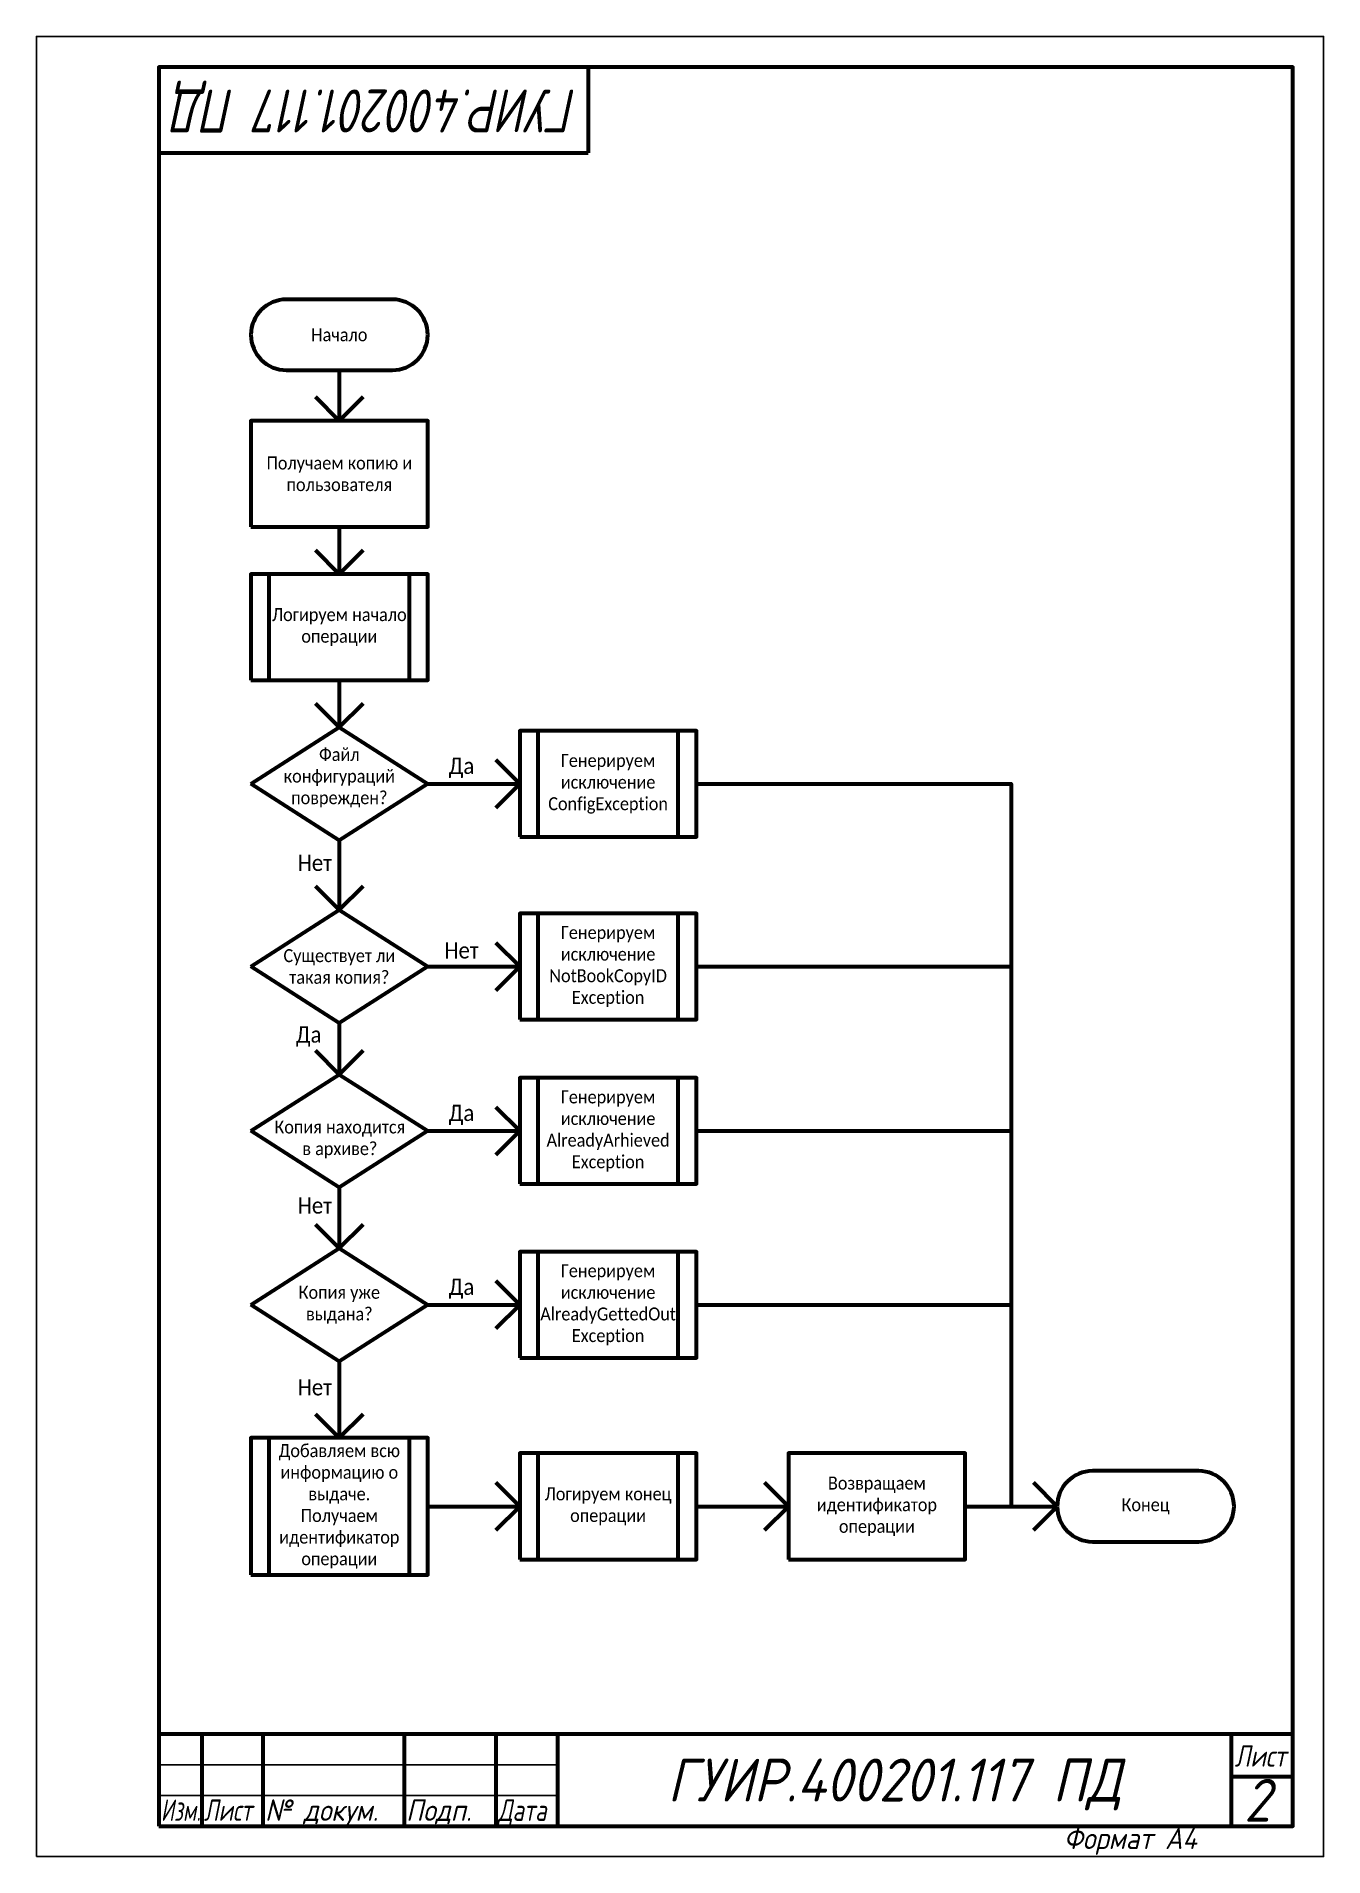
# Model space of a CAD drawing. Header units: millimetres. Extents: x 0 to 210, y 0 to 297.
import ezdxf
from ezdxf.enums import TextEntityAlignment as Align

# ---------------------------------------------------------------- set-up
doc = ezdxf.new("R2010")
doc.units = ezdxf.units.MM
doc.header["$LTSCALE"] = 0.5
doc.layers.get('0').update_dxf_attribs({"lineweight": 60})
doc.layers.get('Defpoints').update_dxf_attribs({"color": 5})
doc.layers.add('рамка', color=7, linetype='Continuous', lineweight=60)
doc.layers.add('текст рамки', color=92, linetype='Continuous')
doc.styles.get("Standard").update_dxf_attribs({"font": 'isocpeui.ttf', "width": 0.9})

# ---------------------------------------------------------------- blocks, each defined once
blk = doc.blocks.new('стрелка вниз')
for p, q in [((-25, 25), (0, 0)), ((0, 0), (25, 25)), ((0, 25), (0, 0))]:
    blk.add_line(p, q)
blk = doc.blocks.new('маленькая стрелка')
at = {"xscale": 0.1557421718398511, "yscale": 0.1557421718398511, "zscale": 0.1557421718398511}
blk.add_blockref('стрелка вниз', (0, 0), dxfattribs=at)

msp = doc.modelspace()

# ---------------------------------------------------------------- linework, layer by layer
at = {"linetype": 'Continuous'}
for p, q in [((49.42, 242.54), (49.42, 234.27)), ((49.42, 216.96), (49.42, 209.27)), ((38, 191.96), (38, 209.27)), ((60.85, 191.96), (60.85, 209.27)), ((49.42, 191.96), (49.42, 184.27)), ((81.85, 166.38), (81.85, 183.69)), ((104.69, 166.38), (104.69, 183.69)), ((63.85, 175.04), (78.85, 175.04)), ((49.42, 165.81), (49.42, 154.46)), ((81.85, 136.58), (81.85, 153.88)), ((104.69, 136.58), (104.69, 153.88)), ((63.85, 145.23), (78.85, 145.23)), ((49.42, 136), (49.42, 127.63)), ((81.85, 109.75), (81.85, 127.06)), ((104.69, 109.75), (104.69, 127.06)), ((63.85, 118.4), (78.85, 118.4)), ((49.42, 109.17), (49.42, 99.27)), ((81.85, 81.38), (81.85, 98.69)), ((104.69, 81.38), (104.69, 98.69)), ((63.85, 90.04), (78.85, 90.04)), ((49.42, 80.81), (49.42, 68.31)), ((38, 46), (38, 68.31)), ((60.85, 46), (60.85, 68.31)), ((81.85, 48.5), (81.85, 65.81)), ((104.69, 48.5), (104.69, 65.81)), ((63.85, 57.15), (78.85, 57.15)), ((107.69, 57.15), (122.69, 57.15)), ((151.54, 57.15), (166.54, 57.15))]:
    msp.add_line(p, q, dxfattribs=at)
for points in [[(40.77, 242.54), (58.08, 242.54, 1), (58.08, 254.08), (40.77, 254.08, 1)], [(172.31, 51.38), (189.62, 51.38, 1), (189.62, 62.92), (172.31, 62.92, 1)]]:
    msp.add_lwpolyline(points, format="xyb", close=True, dxfattribs=at)
for points in [[(35, 216.96), (63.85, 216.96), (63.85, 234.27), (35, 234.27)], [(35, 191.96), (63.85, 191.96), (63.85, 209.27), (35, 209.27)], [(35, 175.04), (49.42, 184.27), (63.85, 175.04), (49.42, 165.81)], [(78.85, 166.38), (107.69, 166.38), (107.69, 183.69), (78.85, 183.69)], [(35, 145.23), (49.42, 154.46), (63.85, 145.23), (49.42, 136)], [(78.85, 136.58), (107.69, 136.58), (107.69, 153.88), (78.85, 153.88)], [(35, 118.4), (49.42, 127.63), (63.85, 118.4), (49.42, 109.17)], [(78.85, 109.75), (107.69, 109.75), (107.69, 127.06), (78.85, 127.06)], [(35, 90.04), (49.42, 99.27), (63.85, 90.04), (49.42, 80.81)], [(78.85, 81.38), (107.69, 81.38), (107.69, 98.69), (78.85, 98.69)], [(35, 46), (63.85, 46), (63.85, 68.31), (35, 68.31)], [(78.85, 48.5), (107.69, 48.5), (107.69, 65.81), (78.85, 65.81)], [(122.69, 48.5), (151.54, 48.5), (151.54, 65.81), (122.69, 65.81)]]:
    msp.add_lwpolyline(points, close=True, dxfattribs=at)
for points in [[(107.69, 175.04), (159.04, 175.04), (159.04, 57.15), (166.54, 57.15)], [(107.69, 145.23), (159.04, 145.23), (159.04, 57.15), (166.54, 57.15)], [(107.69, 118.4), (159.04, 118.4), (159.04, 57.15), (166.54, 57.15)], [(107.69, 90.04), (159.04, 90.04), (159.04, 57.15), (166.54, 57.15)]]:
    msp.add_lwpolyline(points, dxfattribs=at)
at = {"layer": 'Defpoints'}
msp.add_lwpolyline([(0, 0), (210, 0), (210, 297), (0, 297)], close=True, dxfattribs=at)
at = {"layer": 'рамка'}
for p, q in [((90, 291.99), (90, 277.99)), ((20, 277.99), (90, 277.99)), ((195, 4.99), (195, 19.99)), ((205, 12.99), (195, 12.99)), ((85, 4.99), (85, 4.99))]:
    msp.add_line(p, q, dxfattribs=at)
at = {"layer": 'рамка', "lineweight": 60}
for p, q in [((205, 19.99), (20, 19.99)), ((27, 19.99), (27, 4.99)), ((37, 4.99), (37, 19.99)), ((60, 19.99), (60, 4.99)), ((75, 4.99), (75, 19.99)), ((85, 19.99), (85, 4.99))]:
    msp.add_line(p, q, dxfattribs=at)
at = {"layer": 'рамка', "lineweight": -3}
for p, q in [((20, 14.99), (85, 14.99)), ((20, 9.99), (85, 9.99))]:
    msp.add_line(p, q, dxfattribs=at)
at = {"layer": 'рамка', "lineweight": 60}
msp.add_lwpolyline([(20, 4.99), (205, 4.99), (205, 291.99), (20, 291.99)], close=True, dxfattribs=at)

# ---------------------------------------------------------------- block references
for p in [(49.42, 234.27), (49.42, 209.27), (49.42, 184.27), (49.42, 154.46), (49.42, 127.63), (49.42, 99.27), (49.42, 68.31)]:
    msp.add_blockref('маленькая стрелка', p)
at = {"rotation": 90.00000000000084}
for p in [(78.85, 175.04), (78.85, 145.23), (78.85, 118.4), (78.85, 90.04), (78.85, 57.15), (122.69, 57.15), (166.54, 57.15)]:
    msp.add_blockref('маленькая стрелка', p, dxfattribs=at)

# ---------------------------------------------------------------- texts
at = {"attachment_point": 5}
for s, insert, char_height, width in [('\\C7;\\fCalibri|b0|i0|;\\H2.1166585922241;Начало', (49.42, 248.31), 2.1167, 28.8462), ('\\C7;\\fCalibri|b0|i0|;\\H2.1166585922241;Получаем копию и \\Pпользователя', (49.42, 225.62), 2.1167, 28.8462), ('\\C7;\\fCalibri|b0|i0|;\\H2.1166585922241;Логируем начало \\Pоперации', (49.42, 200.62), 2.1167, 22.8462), ('\\C7;\\fCalibri|b0|i0|;\\H2.1166585922241;Файл \\Pконфигураций \\Pповрежден?', (49.42, 176.04), 2.1167, 24.0385), ('\\C7;\\fCalibri|b0|i0|;\\H2.6458414077759;Да', (69.35, 177.66), 2.6458, 17.6389), ('\\C7;\\fCalibri|b0|i0|;\\H2.1166585922241;Генерируем \\Pисключение \\PConfigException', (93.27, 175.04), 2.1167, 22.8462), ('\\C7;\\fCalibri|b0|i0|;\\H2.6458414077759;Нет', (45.42, 162.13), 2.6458, 17.6389), ('\\C7;\\fCalibri|b0|i0|;\\H2.1166585922241;Генерируем \\Pисключение \\PNotBookCopyID\\PException', (93.27, 145.23), 2.1167, 22.8462), ('\\C7;\\fCalibri|b0|i0|;\\H2.6458414077759;Нет', (69.35, 147.85), 2.6458, 17.6389), ('\\C7;\\fCalibri|b0|i0|;\\H2.1166585922241;Существует ли \\Pтакая копия?', (49.42, 145.23), 2.1167, 24.0385), ('\\C7;\\fCalibri|b0|i0|;\\H2.6458414077759;Да', (44.42, 133.82), 2.6458, 17.6389), ('\\C7;\\fCalibri|b0|i0|;\\H2.1166585922241;Генерируем \\Pисключение \\PAlreadyArhieved\\PException', (93.27, 118.4), 2.1167, 22.8462), ('\\C7;\\fCalibri|b0|i0|;\\H2.6458414077759;Да', (69.35, 121.03), 2.6458, 17.6389), ('\\C7;\\fCalibri|b0|i0|;\\H2.1166585922241;Копия находится\\Pв архиве?', (49.5, 117.02), 2.1167, 24.0385), ('\\C7;\\fCalibri|b0|i0|;\\H2.6458414077759;Нет', (45.42, 106.22), 2.6458, 17.6389), ('\\C7;\\fCalibri|b0|i0|;\\H2.1166585922241;Генерируем \\Pисключение \\PAlreadyGettedOut\\PException', (93.27, 90.04), 2.1167, 22.8462), ('\\C7;\\fCalibri|b0|i0|;\\H2.1166585922241;Копия уже \\Pвыдана?', (49.42, 90.04), 2.1167, 24.0385), ('\\C7;\\fCalibri|b0|i0|;\\H2.6458414077759;Да', (69.35, 92.66), 2.6458, 17.6389), ('\\C7;\\fCalibri|b0|i0|;\\H2.6458414077759;Нет', (45.42, 76.56), 2.6458, 17.6389), ('\\C7;\\fCalibri|b0|i0|;\\H2.1166585922241;Добавляем всю \\Pинформацию о \\Pвыдаче. \\PПолучаем \\Pидентификатор \\Pоперации', (49.42, 57.15), 2.1167, 22.8462), ('\\C7;\\fCalibri|b0|i0|;\\H2.1166585922241;Логируем конец \\Pоперации', (93.27, 57.15), 2.1167, 22.8462), ('\\C7;\\fCalibri|b0|i0|;\\H2.1166585922241;Возвращаем \\Pидентификатор \\Pоперации', (137.12, 57.15), 2.1167, 28.8462), ('\\C7;\\fCalibri|b0|i0|;\\H2.1166585922241;Конец', (180.96, 57.15), 2.1167, 28.8462)]:
    msp.add_mtext(s, dxfattribs=dict(at, insert=insert, char_height=char_height, width=width))
at = {"layer": 'рамка', "lineweight": -3, "width": 0.9}
msp.add_text('Формат А4', height=3.5, dxfattribs=at).set_placement((167.6, 1.23))
at = {"layer": 'текст рамки', "width": 0.8}
msp.add_text('ГУИР.400201.117 ПД', height=7, rotation=180, dxfattribs=at).set_placement((55.36, 288.34), align=Align.CENTER)
at = {"layer": 'текст рамки', "lineweight": -3}
for s, height, width, p in [('Лист', 3.5, 0.8, (195.49, 14.67)), ('2', 7, 0.9, (197.03, 5.68)), ('Изм.', 3.5, 0.7, (20.31, 5.83)), ('Лист', 3.5, 0.75, (27.31, 5.83)), ('№ докум.', 3.5, 0.9, (37.31, 5.83)), ('Подп.', 3.5, 0.9, (60.31, 5.83)), ('Дата', 3.5, 0.75, (75.31, 5.83))]:
    msp.add_text(s, height=height, dxfattribs=dict(at, width=width)).set_placement(p)
at = {"layer": 'текст рамки', "width": 0.9}
msp.add_text('ГУИР.400201.117 ПД', height=7, dxfattribs=at).set_placement((140, 8.99), align=Align.CENTER)

doc.saveas('drawing.dxf')
